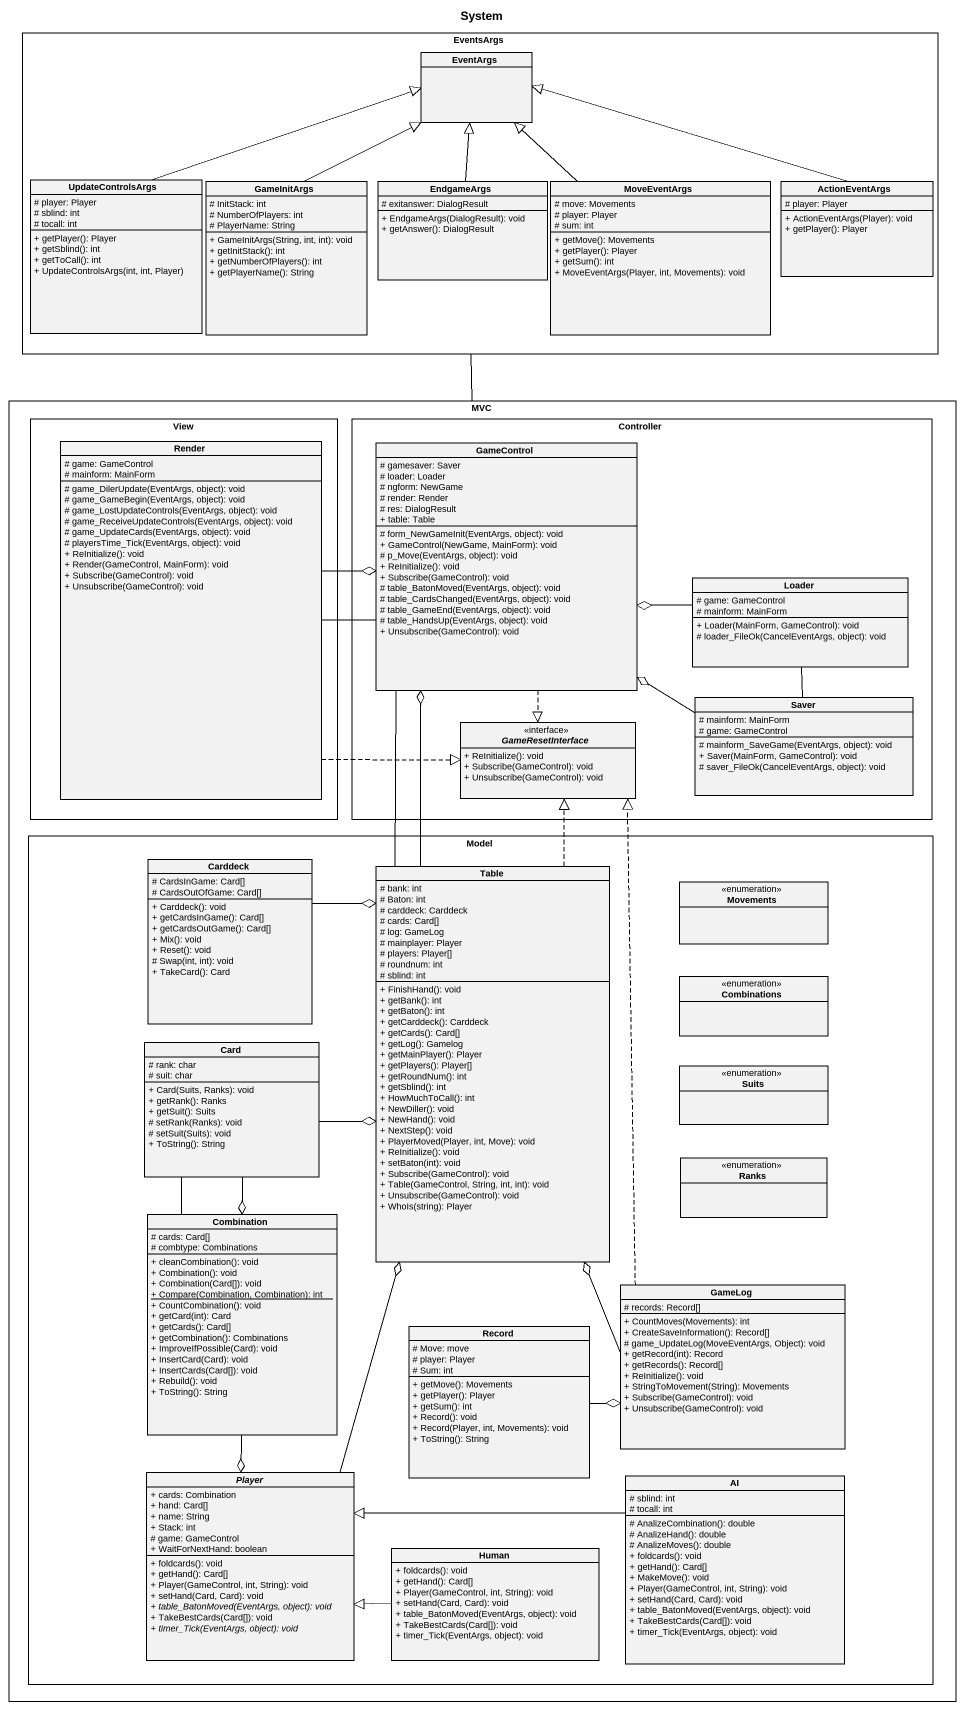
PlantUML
@startuml
title System
hide circle
hide empty members
skinparam classAttributeIconSize 0
rectangle EventsArgs {
  class EventArgs
  class UpdateControlsArgs {
    # player: Player
    # sblind: int
    # tocall: int
    + getPlayer(): Player
    + getSblind(): int
    + getToCall(): int
    + UpdateControlsArgs(int, int, Player)
  }
  class GameInitArgs {
    # InitStack: int
    # NumberOfPlayers: int
    # PlayerName: String
    + GameInitArgs(String, int, int): void
    + getInitStack(): int
    + getNumberOfPlayers(): int
    + getPlayerName(): String
  }
  class EndgameArgs {
    # exitanswer: DialogResult
    + EndgameArgs(DialogResult): void
    + getAnswer(): DialogResult
  }
  class MoveEventArgs {
    # move: Movements
    # player: Player
    # sum: int
    + getMove(): Movements
    + getPlayer(): Player
    + getSum(): int
    + MoveEventArgs(Player, int, Movements): void
  }
  class ActionEventArgs {
    # player: Player
    + ActionEventArgs(Player): void
    + getPlayer(): Player
  }
}
rectangle MVC {
  rectangle View {
    class Render {
      # game: GameControl
      # mainform: MainForm
      # game_DilerUpdate(EventArgs, object): void
      # game_GameBegin(EventArgs, object): void
      # game_LostUpdateControls(EventArgs, object): void
      # game_ReceiveUpdateControls(EventArgs, object): void
      # game_UpdateCards(EventArgs, object): void
      # playersTime_Tick(EventArgs, object): void
      + ReInitialize(): void
      + Render(GameControl, MainForm): void
      + Subscribe(GameControl): void
      + Unsubscribe(GameControl): void
    }
  }
  rectangle Controller {
    class GameControl {
      # gamesaver: Saver
      # loader: Loader
      # ngform: NewGame
      # render: Render
      # res: DialogResult
      + table: Table
      # form_NewGameInit(EventArgs, object): void
      + GameControl(NewGame, MainForm): void
      # p_Move(EventArgs, object): void
      + ReInitialize(): void
      + Subscribe(GameControl): void
      # table_BatonMoved(EventArgs, object): void
      # table_CardsChanged(EventArgs, object): void
      # table_GameEnd(EventArgs, object): void
      # table_HandsUp(EventArgs, object): void
      + Unsubscribe(GameControl): void
    }
    class Loader {
      # game: GameControl
      # mainform: MainForm
      + Loader(MainForm, GameControl): void
      # loader_FileOk(CancelEventArgs, object): void
    }
    interface GameResetInterface <<interface>> {
      + ReInitialize(): void
      + Subscribe(GameControl): void
      + Unsubscribe(GameControl): void
    }
    class Saver {
      # mainform: MainForm
      # game: GameControl
      # mainform_SaveGame(EventArgs, object): void
      + Saver(MainForm, GameControl): void
      # saver_FileOk(CancelEventArgs, object): void
    }
  }
  rectangle Model {
    class Carddeck {
      # CardsInGame: Card[]
      # CardsOutOfGame: Card[]
      + Carddeck(): void
      + getCardsInGame(): Card[]
      + getCardsOutGame(): Card[]
      + Mix(): void
      + Reset(): void
      # Swap(int, int): void
      + TakeCard(): Card
    }
    class Table {
      # bank: int
      # Baton: int
      # carddeck: Carddeck
      # cards: Card[]
      # log: GameLog
      # mainplayer: Player
      # players: Player[]
      # roundnum: int
      # sblind: int
      + FinishHand(): void
      + getBank(): int
      + getBaton(): int
      + getCarddeck(): Carddeck
      + getCards(): Card[]
      + getLog(): Gamelog
      + getMainPlayer(): Player
      + getPlayers(): Player[]
      + getRoundNum(): int
      + getSblind(): int
      + HowMuchToCall(): int
      + NewDiller(): void
      + NewHand(): void
      + NextStep(): void
      + PlayerMoved(Player, int, Move): void
      + ReInitialize(): void
      + setBaton(int): void
      + Subscribe(GameControl): void
      + Table(GameControl, String, int, int): void
      + Unsubscribe(GameControl): void
      + WhoIs(string): Player
    }
    enum Movements
    enum Combinations
    class "Card" as Card_ {
      # rank: char
      # suit: char
      + Card(Suits, Ranks): void
      + getRank(): Ranks
      + getSuit(): Suits
      # setRank(Ranks): void
      # setSuit(Suits): void
      + ToString(): String
    }
    enum Suits
    enum Ranks
    class Combination {
      # cards: Card[]
      # combtype: Combinations
      + cleanCombination(): void
      + Combination(): void
      + Combination(Card[]): void
      {static} + Compare(Combination, Combination): int
      + CountCombination(): void
      + getCard(int): Card
      + getCards(): Card[]
      + getCombination(): Combinations
      + ImproveIfPossible(Card): void
      + InsertCard(Card): void
      + InsertCards(Card[]): void
      + Rebuild(): void
      + ToString(): String
    }
    class GameLog {
      # records: Record[]
      + CountMoves(Movements): int
      + CreateSaveInformation(): Record[]
      # game_UpdateLog(MoveEventArgs, Object): void
      + getRecord(int): Record
      + getRecords(): Record[]
      + ReInitialize(): void
      + StringToMovement(String): Movements
      + Subscribe(GameControl): void
      + Unsubscribe(GameControl): void
    }
    class "Record" as Record_ {
      # Move: move
      # player: Player
      # Sum: int
      + getMove(): Movements
      + getPlayer(): Player
      + getSum(): int
      + Record(): void
      + Record(Player, int, Movements): void
      + ToString(): String
    }
    abstract class Player {
      + cards: Combination
      + hand: Card[]
      + name: String
      + Stack: int
      # game: GameControl
      + WaitForNextHand: boolean
      + foldcards(): void
      + getHand(): Card[]
      + Player(GameControl, int, String): void
      + setHand(Card, Card): void
      {abstract} + table_BatonMoved(EventArgs, object): void
      + TakeBestCards(Card[]): void
      {abstract} + timer_Tick(EventArgs, object): void
    }
    class AI {
      # sblind: int
      # tocall: int
      # AnalizeCombination(): double
      # AnalizeHand(): double
      # AnalizeMoves(): double
      + foldcards(): void
      + getHand(): Card[]
      + MakeMove(): void
      + Player(GameControl, int, String): void
      + setHand(Card, Card): void
      + table_BatonMoved(EventArgs, object): void
      + TakeBestCards(Card[]): void
      + timer_Tick(EventArgs, object): void
    }
    class Human {
      + foldcards(): void
      + getHand(): Card[]
      + Player(GameControl, int, String): void
      + setHand(Card, Card): void
      + table_BatonMoved(EventArgs, object): void
      + TakeBestCards(Card[]): void
      + timer_Tick(EventArgs, object): void
    }
  }
}
EventsArgs -- MVC
UpdateControlsArgs -right-|> EventArgs
GameInitArgs -up-|> EventArgs
EndgameArgs -up-|> EventArgs
MoveEventArgs -up-|> EventArgs
ActionEventArgs -left-|> EventArgs
Render -right-o GameControl
Render .right.|> GameResetInterface
GameControl -left- Render
GameControl ..|> GameResetInterface
GameControl -- Table
Loader -left-o GameControl
Loader -- Saver
Saver -up-o GameControl
Carddeck -right-o Table
Table -up-o GameControl
Table .up.|> GameResetInterface
Card_ -right-o Table
Card_ -- Combination
Card_ --o Combination
Combination --o Player
GameLog .up.|> GameResetInterface
GameLog -up-o Table
Record_ -right-o GameLog
Player -up-o Table
AI -left-|> Player
Human -left-|> Player
@enduml
